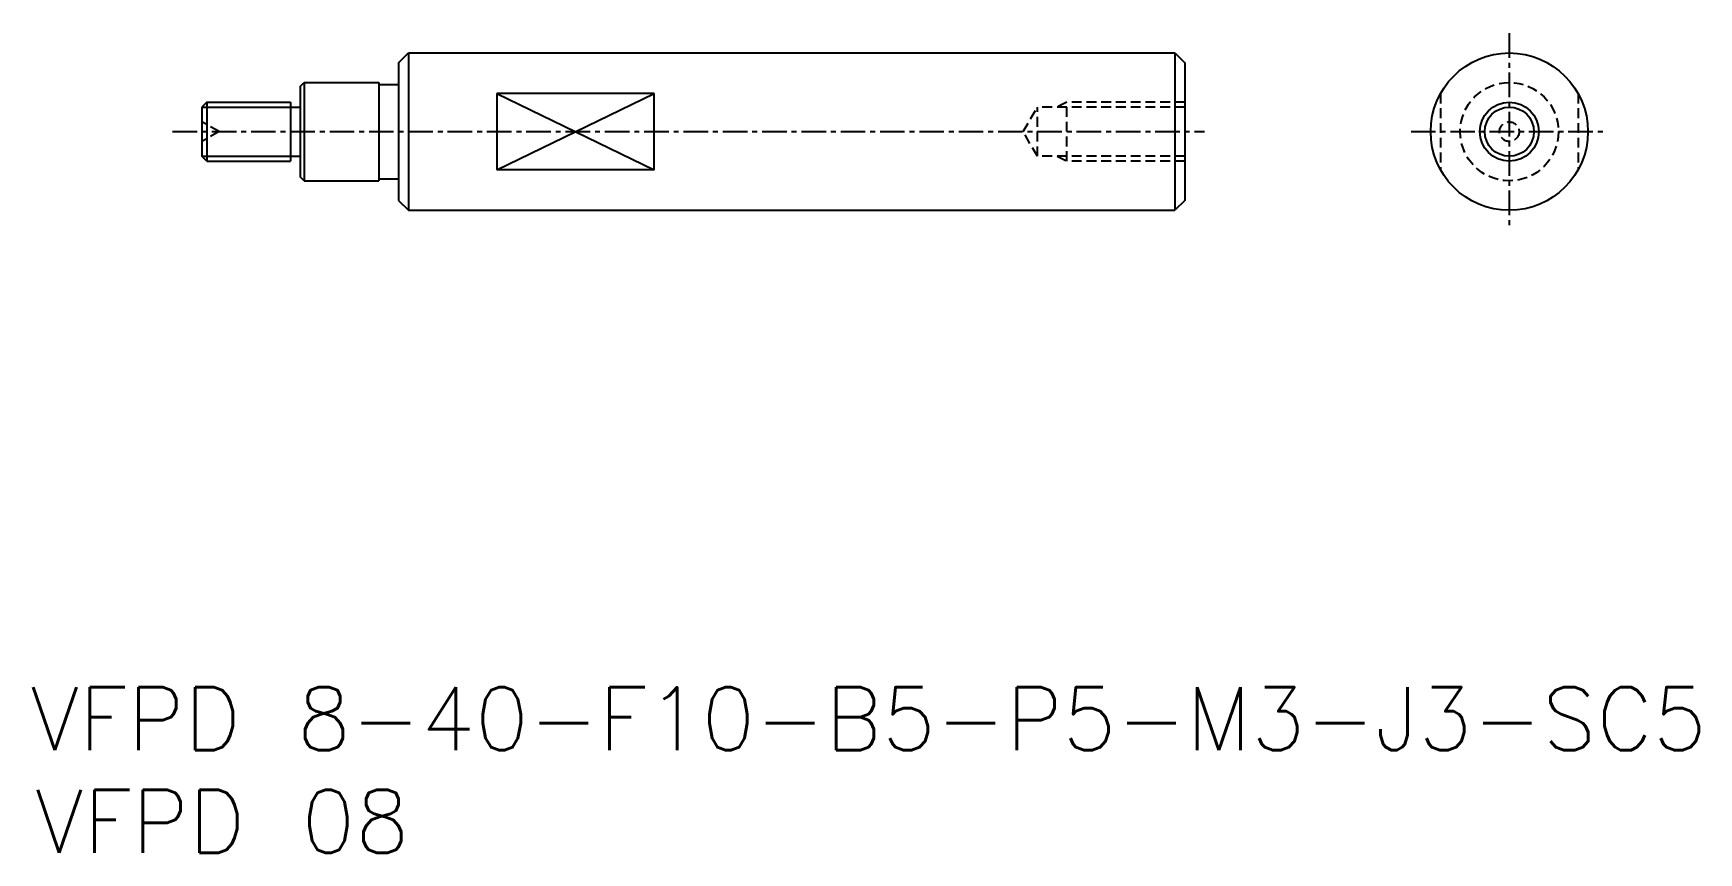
# Model space of a CAD drawing. Extents: x 751.8 to 836.6, y -235.6 to -193.9.
import ezdxf

# ---------------------------------------------------------------- set-up
doc = ezdxf.new("R2010")
doc.units = 0
doc.linetypes.add('CENTER', pattern=[2, 1.25, -0.25, 0.25, -0.25])
doc.linetypes.add('DASHED', pattern=[0.75, 0.5, -0.25])
doc.layers.get('0').update_dxf_attribs({"linetype": 'CONTINUOUS'})
doc.layers.add('CENTER', color=1, linetype='CENTER')
doc.styles.get("Standard").update_dxf_attribs({"font": 'txt.shx'})

msp = doc.modelspace()

# ---------------------------------------------------------------- linework, layer by layer
at = {"color": 7, "linetype": 'CONTINUOUS'}
for p, q in [((770.43, -195.403), (770.93, -194.903)), ((770.43, -195.403), (770.43, -202.403)), ((770.93, -194.903), (809.93, -194.903)), ((770.93, -194.903), (770.93, -202.903)), ((809.93, -194.903), (809.93, -202.903)), ((809.93, -194.903), (810.43, -195.403)), ((810.43, -195.403), (810.43, -202.403)), ((765.43, -196.603), (765.63, -196.403)), ((765.63, -196.403), (765.63, -201.403)), ((765.63, -196.403), (769.43, -196.403)), ((769.43, -196.403), (769.43, -201.403)), ((769.43, -196.503), (770.43, -196.503)), ((760.68, -197.403), (760.43, -197.653)), ((760.68, -197.403), (764.93, -197.403)), ((760.68, -197.403), (760.68, -200.403)), ((764.93, -197.403), (764.93, -200.403)), ((765.43, -196.603), (765.43, -201.203)), ((775.43, -196.966), (775.43, -200.839)), ((783.43, -196.966), (775.43, -196.966)), ((783.43, -200.839), (783.43, -196.966)), ((760.43, -197.653), (760.43, -200.153)), ((764.93, -197.653), (765.43, -197.653)), ((760.68, -200.403), (760.43, -200.153)), ((760.68, -200.403), (764.93, -200.403)), ((764.93, -200.153), (765.43, -200.153)), ((765.63, -201.403), (765.43, -201.203)), ((765.63, -201.403), (769.43, -201.403)), ((769.43, -201.303), (770.43, -201.303)), ((783.43, -200.839), (775.43, -200.839)), ((770.43, -202.403), (770.93, -202.903)), ((810.43, -202.403), (809.93, -202.903)), ((770.93, -202.903), (809.93, -202.903))]:
    msp.add_line(p, q, dxfattribs=at)
at = {"color": 3, "linetype": 'CONTINUOUS'}
for p, q in [((775.43, -200.839), (783.43, -196.966)), ((775.43, -196.966), (783.43, -200.839)), ((760.43, -197.653), (764.93, -197.653)), ((760.43, -200.153), (764.93, -200.153))]:
    msp.add_line(p, q, dxfattribs=at)
at = {"color": 3, "linetype": 'DASHED'}
for p, q in [((804.43, -197.403), (803.93, -197.653)), ((810.43, -197.403), (804.43, -197.403)), ((804.43, -200.403), (804.43, -197.403)), ((823.44, -196.966), (823.44, -200.839)), ((830.44, -196.966), (830.44, -200.839)), ((802.208, -198.903), (802.93, -197.653)), ((810.43, -197.653), (802.93, -197.653)), ((802.93, -200.153), (802.93, -197.653)), ((761.296, -198.903), (760.43, -198.403)), ((761.296, -198.903), (760.43, -199.403)), ((802.93, -200.153), (802.208, -198.903)), ((810.43, -200.153), (802.93, -200.153)), ((803.93, -200.153), (804.43, -200.403)), ((810.43, -200.403), (804.43, -200.403))]:
    msp.add_line(p, q, dxfattribs=at)
at = {"color": 7, "linetype": 'CONTINUOUS'}
for radius in [4, 1.25]:
    msp.add_circle((826.94, -198.903), radius, dxfattribs=at)
at = {"color": 3, "linetype": 'DASHED'}
for radius in [2.5, 0.5]:
    msp.add_circle((826.94, -198.903), radius, dxfattribs=at)
at = {"color": 3, "linetype": 'CONTINUOUS'}
msp.add_circle((826.94, -198.903), 1.5, dxfattribs=at)
at = {"layer": 'CENTER', "color": 1, "linetype": 'CENTER'}
for p, q in [((826.94, -193.903), (826.94, -203.903)), ((758.927, -198.903), (811.43, -198.903)), ((821.94, -198.903), (831.94, -198.903))]:
    msp.add_line(p, q, dxfattribs=at)

# ---------------------------------------------------------------- texts
at = {"color": 7, "linetype": 'CONTINUOUS'}
for s, p in [('VFPD 8-40-F10-B5-P5-M3-J3-SC5', (751.711, -230.354)), ('VFPD 08', (751.937, -235.564))]:
    msp.add_text(s, height=3.2, dxfattribs=at).set_placement(p)

doc.saveas('drawing.dxf')
